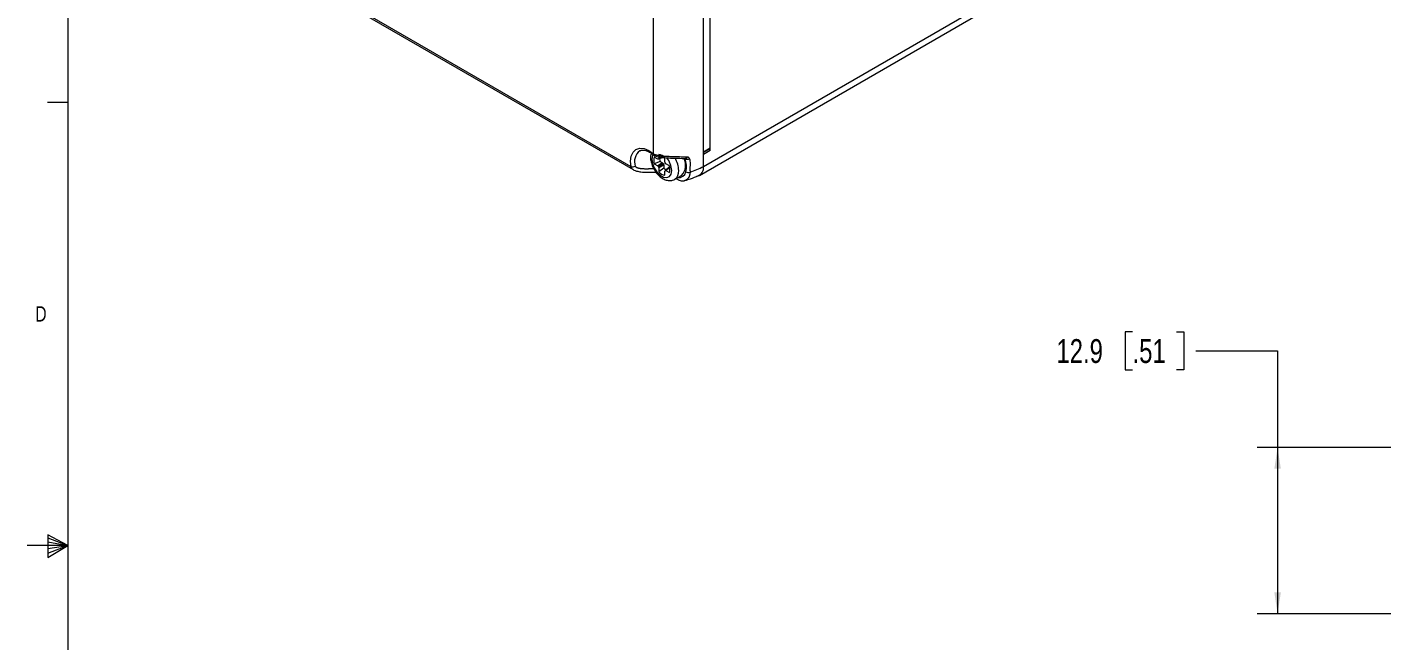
# Model space of a CAD drawing. Header units: millimetres. Extents: x 7 to 553, y 4 to 429.
# Drawn here: x 6.9 to 217.5, y 202 to 297.3 of the extents above; entities that cross this region are included whole.
import ezdxf

# ---------------------------------------------------------------- set-up
doc = ezdxf.new("R2010")
doc.units = ezdxf.units.MM
doc.styles.add('SLDTEXTSTYLE0', font='TXT', dxfattribs={"width": 0.75})
doc.dimstyles.new('SLDDIMSTYLE0', dxfattribs={"dimtxt": 3.704167, "dimasz": 3.302, "dimexe": 0, "dimexo": 0.0625, "dimgap": 0.926042, "dimtad": 0, "dimtih": 1, "dimtoh": 1, "dimdec": 1, "dimlfac": 0.5, "dimrnd": 1e-09, "dimzin": 12, "dimdsep": 46, "dimtxsty": 'SLDTEXTSTYLE0', "dimsah": 1, "dimcen": 0.09, "dimadec": 0, "dimazin": 3, "dimtfac": 1, "dimtdec": 1, "dimtofl": 0, "dimtmove": 0, "dimatfit": 3, "dimfxl": 1, "dimfrac": 2, "dimtolj": 1, "dimtzin": 12, "dimarcsym": 0})

# ---------------------------------------------------------------- blocks, each defined once
blk = doc.blocks.new('_D')
at = {"color": 7, "linetype": 'Continuous', "lineweight": 18}
for p, q in [((178.73, 249.96), (177.6, 249.96)), ((177.6, 249.96), (177.6, 244.07)), ((185.57, 249.96), (186.7, 249.96)), ((186.7, 249.96), (186.7, 244.07)), ((188.57, 247.01), (201.27, 247.01)), ((201.27, 247.01), (201.27, 232.02)), ((177.6, 244.07), (178.73, 244.07)), ((186.7, 244.07), (185.57, 244.07)), ((266.47, 232.02), (198.1, 232.02)), ((201.27, 232.02), (201.27, 206.22)), ((225.02, 206.22), (198.1, 206.22))]:
    blk.add_line(p, q, dxfattribs=at)
for points in [[(201.27, 232.02), (200.77, 228.72), (201.78, 228.72)], [(201.27, 206.22), (201.78, 209.52), (200.77, 209.52)]]:
    blk.add_solid(points, dxfattribs=at)
at = {"color": 7, "linetype": 'Continuous', "lineweight": 18, "char_height": 3.704, "attachment_point": 1, "style": 'SLDTEXTSTYLE0'}
for s, insert in [('12.9', (166.9, 248.85)), ('.51', (178.73, 248.85))]:
    blk.add_mtext(s, dxfattribs=dict(at, insert=insert))

msp = doc.modelspace()

# ---------------------------------------------------------------- linework, layer by layer
at = {"color": 7, "linetype": 'Continuous', "lineweight": 18}
for p, q in [((13.281, 423.179), (13.281, 10.429)), ((112.046, 275.652), (112.046, 308.151)), ((112.046, 277.949), (112.046, 307.438)), ((113.106, 278.135), (113.106, 308.477)), ((113.106, 278.561), (113.106, 308.05)), ((100.789, 275.619), (49.127, 305.443)), ((112.046, 275.652), (163.594, 305.411)), ((49.294, 305.077), (101.11, 275.165)), ((104.267, 277.618), (104.267, 303.687)), ((111.424, 274.279), (162.972, 304.037)), ((13.281, 285.587), (10.106, 285.587)), ((102.242, 278.112), (102.178, 278.082)), ((112.046, 277.949), (113.106, 278.561)), ((112.046, 277.861), (113.052, 278.442)), ((113.106, 278.135), (112.046, 277.522)), ((104.95, 276.793), (104.405, 277.108)), ((105.305, 276.453), (104.405, 276.071)), ((104.405, 276.071), (104.95, 275.756)), ((105.077, 276.78), (104.95, 276.793)), ((105.681, 276.236), (104.95, 275.756)), ((105.721, 277.059), (105.077, 276.78)), ((105.13, 276.897), (105.077, 276.78)), ((105.844, 276.064), (105.077, 275.622)), ((105.13, 277.527), (105.13, 276.897)), ((105.803, 277.21), (105.13, 276.897)), ((105.911, 275.838), (105.13, 275.445)), ((105.305, 276.453), (105.681, 276.236)), ((105.681, 276.236), (105.844, 276.064)), ((105.844, 276.064), (105.911, 275.838)), ((105.911, 275.838), (105.911, 275.403)), ((106.028, 276.378), (106.028, 277.008)), ((106.081, 276.201), (106.028, 276.378)), ((106.208, 276.067), (106.081, 276.201)), ((106.753, 275.752), (106.208, 276.067)), ((112.046, 275.652), (112.046, 277.522)), ((104.95, 275.756), (105.077, 275.622)), ((105.077, 275.622), (105.13, 275.445)), ((105.13, 275.445), (105.13, 274.815)), ((105.911, 275.403), (105.13, 274.815)), ((106.028, 274.926), (106.081, 275.043)), ((106.028, 274.296), (106.028, 274.926)), ((106.751, 275.541), (106.081, 275.043)), ((106.081, 275.043), (106.208, 275.03)), ((106.816, 275.456), (106.208, 275.03)), ((106.208, 275.03), (106.753, 274.715)), ((106.751, 275.541), (106.803, 275.536)), ((107.591, 273.671), (108.633, 274.272)), ((107.794, 273.788), (107.926, 273.712)), ((10.132, 218.469), (10.132, 214.943)), ((13.281, 216.804), (10.132, 218.469)), ((10.132, 218), (13.281, 216.804)), ((10.132, 217.392), (13.281, 216.804)), ((13.281, 216.804), (6.931, 216.804)), ((10.132, 214.943), (13.281, 216.804)), ((10.132, 215.637), (13.281, 216.804)), ((10.132, 216.315), (13.281, 216.804))]:
    msp.add_line(p, q, dxfattribs=at)
at = {"color": 7, "linetype": 'Continuous', "lineweight": 18, "flags": 128}
msp.add_lwpolyline([(100.789, 275.619), (100.712, 276.505), (100.821, 277.279), (101.11, 277.891), (101.559, 278.301), (102.139, 278.482), (102.814, 278.424), (103.539, 278.13), (104.267, 277.618)], dxfattribs=at)
at = {"color": 8, "linetype": 'Continuous', "lineweight": 18, "flags": 128}
msp.add_lwpolyline([(104.208, 277.525), (104.127, 277.36), (104.034, 276.803), (104.127, 276.139), (104.396, 275.448), (104.807, 274.813), (105.311, 274.31), (105.847, 274), (106.351, 273.921), (106.762, 274.082), (107.03, 274.464), (107.124, 275.02), (107.124, 275.02)], dxfattribs=at)
at = {"color": 8, "linetype": 'Continuous', "lineweight": 18}
for centre, radius, start, end in [((103.41, 276.407), 2.079, 126.3382, 199.84204), ((104.427, 277.554), 0.172, 158.06964, 220.48189), ((103.708, 274.84), 3.42, 3.00905, 39.78308), ((103.929, 274.863), 4.275, 2.10269, 29.33969), ((106.762, 274.857), 1.448, 305.3413, 6.4394), ((108.036, 273.882), 0.2, 198.51182, 236.82931)]:
    msp.add_arc(centre, radius, start, end, dxfattribs=at)
at = {"color": 7, "linetype": 'Continuous', "lineweight": 18}
for centre, radius, start, end in [((112.697, 278.113), 0.41, 3.07521, 45.28091), ((112.976, 278.549), 0.131, 305.69804, 5.62038), ((105.971, 276.589), 1.65, 161.67959, 198.32041), ((104.796, 275.912), 1.649, 41.67934, 78.32604), ((107.099, 276.973), 1.868, 183.80739, 196.15064), ((107.096, 275.825), 2.184, 314.69255, 29.7619), ((106.033, 275.607), 3.369, 346.521, 22.78021), ((101.006, 276.593), 0.998, 257.40412, 296.67662), ((106.362, 275.911), 1.649, 221.67934, 258.32604), ((107.258, 276.697), 1.868, 223.85009, 236.18812), ((105.187, 275.234), 1.65, 341.67959, 18.32041), ((108.163, 275.099), 1.179, 263.73525, 346.41149), ((109.694, 275.505), 0.783, 240.62131, 289.94248), ((110.739, 275.439), 1.324, 283.07493, 9.2837), ((110.663, 275.46), 1.395, 297.04437, 7.91589)]:
    msp.add_arc(centre, radius, start, end, dxfattribs=at)
msp.add_ellipse((111.36, 277.117), major_axis=(7.263, 3.331), ratio=0.2023926, start_param=4.4267733, end_param=4.7139023, dxfattribs=at)
for points, knots in [([(102.199, 278.084), (102.208, 278.091), (102.317, 278.176), (102.591, 278.209), (103.075, 278.163), (103.632, 277.931), (104.054, 277.645), (104.268, 277.466), (104.296, 277.442)], [0, 0, 0, 0, 0.0241175, 0.2701734, 0.4976018, 0.7406509, 0.9658119, 1, 1, 1, 1]), ([(103.9, 277.726), (103.864, 277.574), (103.78, 277.21), (103.839, 276.563), (104.043, 275.826), (104.403, 275.102), (104.884, 274.452), (105.461, 273.923), (106.079, 273.577), (106.69, 273.443), (107.213, 273.477), (107.483, 273.633), (107.592, 273.696)], [0, 0, 0, 0, 0.07630984, 0.18226318, 0.29297141, 0.4037523, 0.51494279, 0.62778422, 0.74399658, 0.84370786, 0.93681121, 1, 1, 1, 1]), ([(104.267, 277.618), (104.272, 277.615), (104.285, 277.607), (104.309, 277.594), (104.338, 277.578), (104.364, 277.566), (104.387, 277.556), (104.412, 277.545), (104.447, 277.532), (104.491, 277.516), (104.528, 277.504), (104.564, 277.493), (104.611, 277.479), (104.678, 277.461), (104.761, 277.441), (104.83, 277.425), (104.892, 277.412), (104.969, 277.397), (105.074, 277.379), (105.2, 277.359), (105.304, 277.344), (105.415, 277.329), (105.579, 277.31), (105.816, 277.286), (106.096, 277.263), (106.373, 277.245), (106.648, 277.231), (106.921, 277.219), (107.191, 277.209), (107.413, 277.203), (107.628, 277.197), (107.918, 277.19), (108.322, 277.183), (108.797, 277.173), (109.185, 277.164), (109.44, 277.156), (109.541, 277.152), (109.566, 277.151)], [0, 0, 0, 0, 0.0030598, 0.0091925, 0.0153678, 0.0215852, 0.0247003, 0.0285942, 0.0364019, 0.0442709, 0.0521976, 0.056169, 0.0629955, 0.076702, 0.0905535, 0.1045322, 0.1115367, 0.1220591, 0.1431581, 0.1643949, 0.1857481, 0.1964376, 0.2210948, 0.2705522, 0.3203308, 0.3703659, 0.4208852, 0.4718695, 0.5229258, 0.5740453, 0.5996129, 0.6475458, 0.743475, 0.8395848, 0.9358636, 0.9840286, 1, 1, 1, 1]), ([(104.301, 277.448), (104.336, 277.417), (104.408, 277.356), (104.58, 277.281), (104.85, 277.194), (105.28, 277.112), (105.918, 277.027), (106.754, 276.974), (107.838, 276.938), (108.7, 276.923), (109.194, 276.896), (109.266, 276.892)], [0, 0, 0, 0, 0.024136, 0.0490807, 0.0970088, 0.1715228, 0.2804303, 0.4520215, 0.6567002, 0.9500913, 1, 1, 1, 1]), ([(109.566, 277.151), (109.546, 277.109), (109.508, 277.024), (109.423, 276.938), (109.339, 276.893), (109.286, 276.898), (109.266, 276.9)], [0, 0, 0, 0, 0.2758467, 0.5516934, 0.8275401, 1, 1, 1, 1]), ([(109.566, 277.151), (109.605, 277.144), (109.688, 277.13), (109.805, 277.028), (109.854, 276.918), (109.885, 276.847)], [0, 0, 0, 0, 0.2395393, 0.5143243, 1, 1, 1, 1]), ([(109.885, 276.847), (109.895, 276.817), (109.952, 276.633), (109.971, 276.126), (109.945, 275.449), (109.956, 274.962), (109.961, 274.768)], [0, 0, 0, 0, 0.0505308, 0.3028708, 0.7232415, 1, 1, 1, 1]), ([(101.126, 275.163), (101.167, 275.138), (101.336, 275.038), (101.735, 274.909), (102.39, 274.8), (103.385, 274.736), (104.182, 274.755), (104.681, 274.766)], [0, 0, 0, 0, 0.0390027, 0.1603207, 0.3552231, 0.5964442, 1, 1, 1, 1]), ([(109.164, 273.495), (109.459, 273.575), (110.184, 273.771), (110.877, 274.063), (111.288, 274.237)], [0, 0, 0, 0, 0.40665428, 1, 1, 1, 1]), ([(107.929, 273.719), (107.955, 273.702), (108.173, 273.559), (108.538, 273.444), (108.951, 273.39), (109.123, 273.473), (109.149, 273.485)], [0, 0, 0, 0, 0.06440804, 0.53908745, 0.9320382, 1, 1, 1, 1])]:
    msp.add_open_spline(points, degree=3, knots=knots, dxfattribs=at)
msp.add_open_spline([(109.885, 276.847), (109.852, 276.827), (109.786, 276.787), (109.672, 276.747), (109.555, 276.725), (109.441, 276.725), (109.337, 276.744), (109.248, 276.783), (109.178, 276.839), (109.152, 276.888), (109.139, 276.912)], degree=3, dxfattribs=at)
at = {"color": 8, "linetype": 'Continuous', "lineweight": 18}
for points, knots in [([(101.11, 275.166), (101.09, 275.178), (101.033, 275.21), (100.967, 275.262), (100.909, 275.32), (100.864, 275.377), (100.822, 275.451), (100.795, 275.536), (100.791, 275.596), (100.789, 275.619)], [0, 0, 0, 0, 0.1203732, 0.33644574, 0.44470634, 0.5535805, 0.72025147, 0.89170268, 1, 1, 1, 1]), ([(101.454, 275.702), (101.455, 275.699), (101.456, 275.694), (101.459, 275.684), (101.465, 275.67), (101.474, 275.655), (101.484, 275.641), (101.499, 275.623), (101.52, 275.602), (101.55, 275.579), (101.583, 275.556), (101.621, 275.534), (101.661, 275.514), (101.712, 275.491), (101.776, 275.467), (101.852, 275.442), (101.931, 275.421), (102.011, 275.403), (102.092, 275.387), (102.175, 275.373), (102.258, 275.361), (102.371, 275.346), (102.515, 275.333), (102.691, 275.321), (102.868, 275.313), (103.046, 275.31), (103.224, 275.309), (103.402, 275.312), (103.582, 275.316), (103.762, 275.323), (103.943, 275.332), (104.124, 275.343), (104.244, 275.351), (104.304, 275.355)], [0, 0, 0, 0, 0.00231264, 0.0046387, 0.01063724, 0.01672598, 0.02298534, 0.02927441, 0.04169186, 0.054189, 0.0700556, 0.08597775, 0.10201729, 0.11808136, 0.14669275, 0.17536734, 0.20417771, 0.23301722, 0.2621607, 0.29132066, 0.32052077, 0.34973107, 0.40934603, 0.46901094, 0.52879065, 0.58859741, 0.64749364, 0.70640595, 0.76535926, 0.82432366, 0.88340409, 0.94249282, 1, 1, 1, 1]), ([(109.961, 274.768), (109.96, 274.732), (109.956, 274.623), (109.93, 274.433), (109.877, 274.234), (109.812, 274.076), (109.753, 273.961), (109.693, 273.867), (109.628, 273.782), (109.551, 273.698), (109.467, 273.625), (109.376, 273.563), (109.291, 273.519), (109.219, 273.487), (109.173, 273.478), (109.157, 273.475)], [0, 0, 0, 0, 0.0546623, 0.1650825, 0.3003919, 0.3921176, 0.4619084, 0.5319911, 0.5995893, 0.6674503, 0.7591726, 0.8289331, 0.8989826, 0.9647035, 1, 1, 1, 1])]:
    msp.add_open_spline(points, degree=3, knots=knots, dxfattribs=at)

# ---------------------------------------------------------------- texts
at = {"color": 7, "linetype": 'Continuous', "lineweight": 0, "insert": (8.232, 253.962), "char_height": 2.381, "attachment_point": 1, "style": 'SLDTEXTSTYLE0'}
msp.add_mtext('D', dxfattribs=at)

# ---------------------------------------------------------------- dimensions: what is measured, and where the dimension line sits
at = {"color": 7, "linetype": 'Continuous', "lineweight": 18}
dim = msp.add_linear_dim(base=(201.274, 206.218), p1=(267.744, 232.018), p2=(226.294, 206.218), angle=90, dimstyle='SLDDIMSTYLE0', dxfattribs=at)
dim.commit()
dim.dimension.update_dxf_attribs({"geometry": '_D', "text_midpoint": (201.274, 247.013), "dimtype": 160})

doc.saveas('drawing.dxf')
